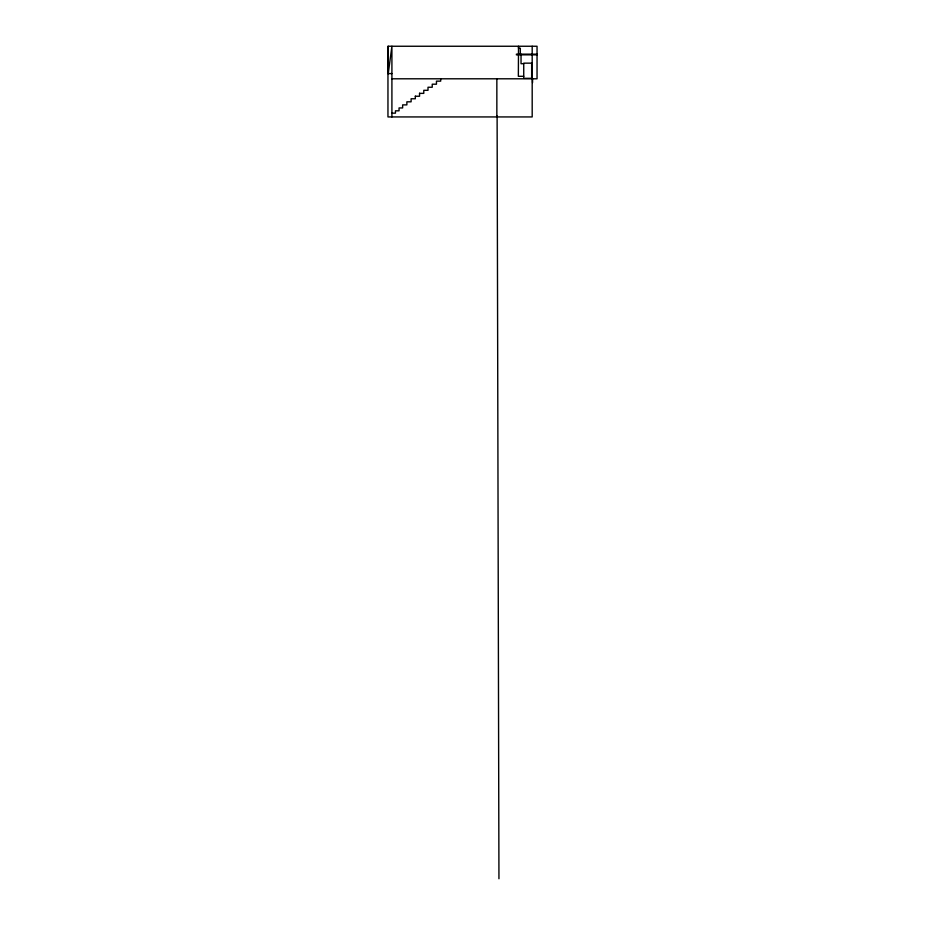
<?xml version="1.0" encoding="UTF-8"?>
<svg xmlns="http://www.w3.org/2000/svg" width="925" height="925" viewBox="0 0 925 925"><rect width="100%" height="100%" fill="white"/><g stroke="black" fill="none" stroke-linecap="round" stroke-linejoin="round"><path stroke-width="1.39" d="M516.37 54.159L537.043 54.159M516.37 54.841L537.043 54.841M523.735 63.698L521.041 63.698L521.041 54.159M391.911 73.584L387.957 73.584L388.257 46.25L388.257 73.584L391.911 46.25L391.911 116.932M523.735 76.301L518.347 76.301L518.52 46.25L518.52 48.227L520.324 48.227L520.324 54.159M391.911 78.798L537.043 78.798L537.043 46.25L387.957 46.25L387.957 116.932L532.187 116.932L532.187 46.25M419.557 93.367L423.777 93.367L423.777 90.315L428.009 90.315L428.009 87.251L432.229 87.251L432.229 84.198L436.461 84.198L436.461 81.146L440.682 81.146L440.682 78.798M415.325 96.246L419.557 96.246L419.557 93.194M391.911 113.151L395.449 113.151L395.449 110.815L399.045 110.815L399.045 107.936L402.641 107.936L402.641 104.883L406.873 104.883L406.873 101.819L411.105 101.819L411.105 98.767L415.325 98.767L415.325 96.154M497.107 115.983L498.945 878.75M532.557 78.798L532.557 82.579M496.852 78.798L496.852 116.932M531.655 63.154L523.735 63.154L523.735 78.336L531.655 78.336L531.655 63.154"/></g></svg>
